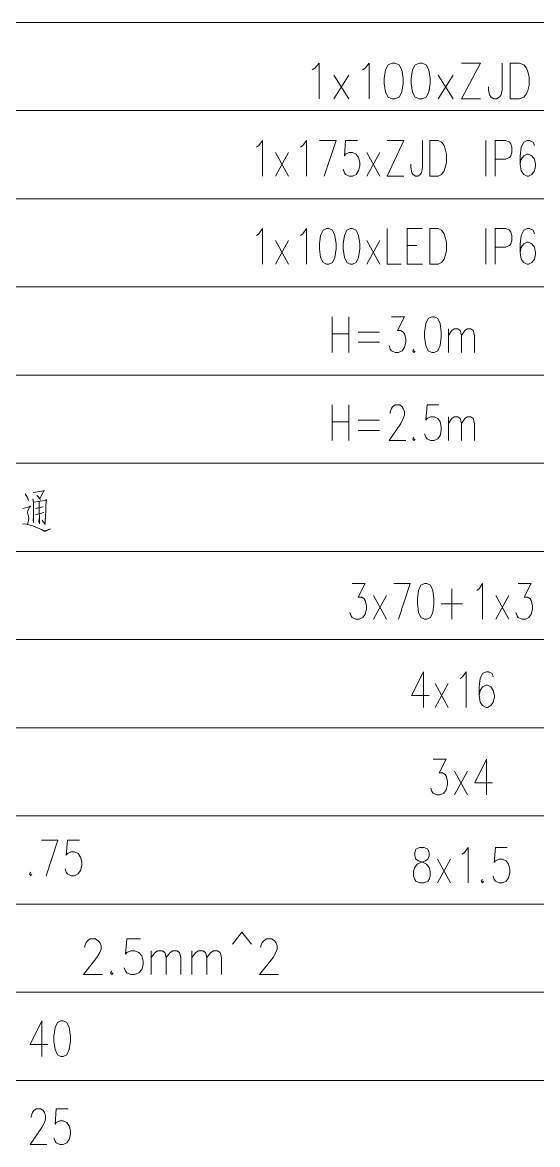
# Model space of a CAD drawing. Header units: millimetres. Extents: x 0 to 586, y 0 to 414.
# Drawn here: x 434.8 to 480.9, y 205.8 to 306.2 of the extents above; entities that cross this region are included whole.
import ezdxf

# ---------------------------------------------------------------- set-up
doc = ezdxf.new("R2010")
doc.units = ezdxf.units.MM

msp = doc.modelspace()

# ---------------------------------------------------------------- linework, layer by layer
at = {"color": 0, "lineweight": 0}
for points in [[(373.080139, 306.225222), (532.599194, 306.225222)], [(460.770111, 301.970722), (461.01, 302.122417), (461.376889, 302.5775), (461.376889, 299.391917)], [(465.257444, 301.970722), (465.500861, 302.122417), (465.864222, 302.5775), (465.864222, 299.391917)], [(474.115694, 302.5775), (475.816083, 302.5775), (474.115694, 299.391917), (475.816083, 299.391917)], [(477.756361, 302.5775), (477.756361, 300.150389), (477.636417, 299.695306), (477.512944, 299.543611), (477.273056, 299.391917), (477.029639, 299.391917), (476.786222, 299.543611), (476.666278, 299.695306), (476.542806, 300.150389), (476.542806, 300.453778)], [(462.710389, 299.391917), (464.043889, 301.515639)], [(464.043889, 299.391917), (462.710389, 301.515639)], [(472.051944, 299.391917), (473.388972, 301.515639)], [(473.388972, 299.391917), (472.051944, 301.515639)], [(373.080139, 298.337111), (532.599194, 298.337111)], [(373.080139, 298.337111), (532.599194, 298.337111)], [(455.788889, 295.056278), (456.000556, 295.207972), (456.318056, 295.663056), (456.318056, 292.481)], [(459.715306, 295.056278), (459.926972, 295.207972), (460.248, 295.663056), (460.248, 292.481)], [(461.415694, 295.663056), (462.900889, 295.663056), (461.839028, 292.481)], [(464.812944, 295.663056), (463.751083, 295.663056), (463.64525, 294.301333), (463.751083, 294.4495), (464.068583, 294.601194), (464.386083, 294.601194), (464.707111, 294.4495), (464.918778, 294.149639), (465.024611, 293.694556), (465.024611, 293.391167), (464.918778, 292.936083), (464.707111, 292.632694), (464.386083, 292.481), (464.068583, 292.481), (463.751083, 292.632694), (463.64525, 292.784389), (463.539417, 293.087778)], [(467.465833, 295.663056), (468.954556, 295.663056), (467.465833, 292.481), (468.954556, 292.481)], [(470.651417, 295.663056), (470.651417, 293.239472), (470.545583, 292.784389), (470.43975, 292.632694), (470.228083, 292.481), (470.016417, 292.481), (469.801222, 292.632694), (469.695389, 292.784389), (469.589556, 293.239472), (469.589556, 293.542861)], [(476.302917, 292.481), (476.302917, 295.663056)], [(477.149583, 292.481), (477.149583, 295.663056), (478.105611, 295.663056), (478.423111, 295.511361), (478.532472, 295.359667), (478.638306, 295.056278), (478.638306, 294.601194), (478.532472, 294.301333), (478.423111, 294.149639), (478.105611, 293.997944), (477.149583, 293.997944)], [(480.652667, 295.207972), (480.546833, 295.511361), (480.229333, 295.663056), (480.017667, 295.663056), (479.700167, 295.511361), (479.484972, 295.056278), (479.379139, 294.301333), (479.379139, 293.542861), (479.484972, 292.936083), (479.700167, 292.632694), (480.017667, 292.481), (480.1235, 292.481), (480.441, 292.632694), (480.652667, 292.936083), (480.762028, 293.391167), (480.762028, 293.542861), (480.652667, 293.997944), (480.441, 294.301333), (480.1235, 294.4495), (480.017667, 294.4495), (479.700167, 294.301333), (479.484972, 293.997944), (479.379139, 293.542861)], [(457.48575, 292.481), (458.653444, 294.601194)], [(458.653444, 292.481), (457.48575, 294.601194)], [(465.663139, 292.481), (466.830833, 294.601194)], [(466.830833, 292.481), (465.663139, 294.601194)], [(373.080139, 290.449), (532.599194, 290.449)], [(373.080139, 290.449), (532.599194, 290.449)], [(455.788889, 287.171694), (456.000556, 287.323389), (456.318056, 287.778472), (456.318056, 284.592889)], [(459.715306, 287.171694), (459.926972, 287.323389), (460.248, 287.778472), (460.248, 284.592889)], [(467.465833, 287.778472), (467.465833, 284.592889), (468.739361, 284.592889)], [(469.272056, 284.592889), (469.272056, 287.778472), (470.651417, 287.778472)], [(476.302917, 284.592889), (476.302917, 287.778472)], [(477.149583, 284.592889), (477.149583, 287.778472), (478.105611, 287.778472), (478.423111, 287.626778), (478.532472, 287.475083), (478.638306, 287.171694), (478.638306, 286.716611), (478.532472, 286.413222), (478.423111, 286.261528), (478.105611, 286.109833), (477.149583, 286.109833)], [(480.652667, 287.323389), (480.546833, 287.626778), (480.229333, 287.778472), (480.017667, 287.778472), (479.700167, 287.626778), (479.484972, 287.171694), (479.379139, 286.413222), (479.379139, 285.65475), (479.484972, 285.047972), (479.700167, 284.744583), (480.017667, 284.592889), (480.1235, 284.592889), (480.441, 284.744583), (480.652667, 285.047972), (480.762028, 285.503056), (480.762028, 285.65475), (480.652667, 286.109833), (480.441, 286.413222), (480.1235, 286.564917), (480.017667, 286.564917), (479.700167, 286.413222), (479.484972, 286.109833), (479.379139, 285.65475)], [(457.48575, 284.592889), (458.653444, 286.716611)], [(458.653444, 284.592889), (457.48575, 286.716611)], [(465.663139, 284.592889), (466.830833, 286.716611)], [(466.830833, 284.592889), (465.663139, 286.716611)], [(469.272056, 286.261528), (470.12225, 286.261528)], [(469.272056, 284.592889), (470.651417, 284.592889)], [(373.080139, 282.564417), (532.599194, 282.564417)], [(373.080139, 282.564417), (532.599194, 282.564417)], [(462.551639, 276.704778), (462.551639, 279.890361)], [(464.036833, 279.890361), (464.036833, 276.704778)], [(467.857417, 279.890361), (469.025111, 279.890361), (468.390111, 278.676806), (468.707611, 278.676806), (468.919278, 278.525111), (469.025111, 278.373417), (469.134472, 277.918333), (469.134472, 277.614944), (469.025111, 277.159861), (468.813444, 276.856472), (468.495944, 276.704778), (468.178444, 276.704778), (467.857417, 276.856472), (467.751583, 277.008167), (467.64575, 277.311556)], [(462.551639, 278.373417), (464.036833, 278.373417)], [(464.887028, 278.525111), (466.795556, 278.525111)], [(472.955056, 276.704778), (472.955056, 278.8285)], [(472.955056, 278.221722), (473.272556, 278.676806), (473.48775, 278.8285), (473.80525, 278.8285), (474.016917, 278.676806), (474.12275, 278.221722), (474.12275, 276.704778)], [(474.12275, 278.221722), (474.44025, 278.676806), (474.655444, 278.8285), (474.972944, 278.8285), (475.184611, 278.676806), (475.290444, 278.221722), (475.290444, 276.704778)], [(464.887028, 277.614944), (466.795556, 277.614944)], [(469.875306, 277.008167), (469.769472, 276.856472), (469.875306, 276.704778), (469.981139, 276.856472)], [(373.080139, 274.676306), (532.599194, 274.676306)], [(462.551639, 268.816667), (462.551639, 272.00225)], [(464.036833, 272.00225), (464.036833, 268.816667)], [(467.751583, 271.243778), (467.751583, 271.395472), (467.857417, 271.698861), (467.96325, 271.850556), (468.178444, 272.00225), (468.601778, 272.00225), (468.813444, 271.850556), (468.919278, 271.698861), (469.025111, 271.395472), (469.025111, 271.092083), (468.919278, 270.788694), (468.707611, 270.333611), (467.64575, 268.816667), (469.134472, 268.816667)], [(472.104861, 272.00225), (471.043, 272.00225), (470.937167, 270.637), (471.043, 270.788694), (471.364028, 270.940389), (471.681528, 270.940389), (471.999028, 270.788694), (472.210694, 270.485306), (472.316528, 270.030222), (472.316528, 269.726833), (472.210694, 269.27175), (471.999028, 268.968361), (471.681528, 268.816667), (471.364028, 268.816667), (471.043, 268.968361), (470.937167, 269.120056), (470.831333, 269.423444)], [(462.551639, 270.485306), (464.036833, 270.485306)], [(464.887028, 270.637), (466.795556, 270.637)], [(472.955056, 268.816667), (472.955056, 270.940389)], [(472.955056, 270.333611), (473.272556, 270.788694), (473.48775, 270.940389), (473.80525, 270.940389), (474.016917, 270.788694), (474.12275, 270.333611), (474.12275, 268.816667)], [(474.12275, 270.333611), (474.44025, 270.788694), (474.655444, 270.940389), (474.972944, 270.940389), (475.184611, 270.788694), (475.290444, 270.333611), (475.290444, 268.816667)], [(464.887028, 269.726833), (466.795556, 269.726833)], [(469.875306, 269.120056), (469.769472, 268.968361), (469.875306, 268.816667), (469.981139, 268.968361)], [(373.080139, 266.788194), (532.599194, 266.788194)], [(435.063194, 264.047111), (435.303083, 263.673167), (435.366583, 263.454444)], [(435.782861, 264.170583), (436.781222, 264.325806), (436.760056, 264.385778), (436.368472, 263.641417), (436.107417, 263.891889), (436.389639, 263.609667), (436.431972, 263.486194)], [(435.758167, 263.609667), (435.825194, 263.271), (435.825194, 261.870472), (435.825194, 261.468306), (435.782861, 261.687028), (435.825194, 261.997472)], [(435.825194, 263.299222), (436.216778, 263.362722), (436.608361, 263.426222), (436.97525, 263.454444), (436.932917, 263.581444), (436.91175, 262.618361), (436.890583, 262.025694), (436.869417, 261.531806), (436.844722, 261.313083), (436.587194, 261.687028)], [(436.326139, 263.330972), (436.326139, 262.554861), (436.347306, 261.8105), (436.347306, 261.77875), (436.347306, 261.376583), (436.301444, 261.591778), (436.347306, 261.965722)], [(434.848, 262.741833), (435.542972, 262.928806), (435.475944, 262.988778), (435.412444, 262.805333), (435.303083, 262.523111), (435.281917, 262.399639), (435.303083, 262.244417), (435.366583, 262.057444), (435.391278, 261.84225), (435.32425, 261.531806), (435.281917, 261.344833)], [(435.998056, 262.741833), (436.693028, 262.897056)], [(435.998056, 262.184444), (436.738889, 262.367889)], [(434.823306, 261.344833), (434.999694, 261.376583), (435.193722, 261.344833), (435.475944, 261.249583), (435.758167, 261.189611), (436.170917, 261.002639), (436.541333, 260.847417), (436.823556, 260.692194), (437.3245, 260.910917), (436.823556, 260.755694), (436.587194, 260.815667)], [(373.080139, 258.900083), (532.599194, 258.900083)], [(464.34375, 256.021417), (465.511444, 256.021417), (464.872917, 254.807861), (465.193944, 254.807861), (465.405611, 254.656167), (465.511444, 254.504472), (465.617278, 254.049389), (465.617278, 253.746), (465.511444, 253.290917), (465.299778, 252.987528), (464.97875, 252.835833), (464.66125, 252.835833), (464.34375, 252.987528), (464.237917, 253.139222), (464.132083, 253.442611)], [(468.0585, 256.021417), (469.547222, 256.021417), (468.485361, 252.835833)], [(475.491528, 255.414639), (475.703194, 255.566333), (476.020694, 256.021417), (476.020694, 252.835833)], [(479.206278, 256.021417), (480.373972, 256.021417), (479.738972, 254.807861), (480.056472, 254.807861), (480.268139, 254.656167), (480.373972, 254.504472), (480.483333, 254.049389), (480.483333, 253.746), (480.373972, 253.290917), (480.162306, 252.987528), (479.844806, 252.835833), (479.527306, 252.835833), (479.206278, 252.987528), (479.100444, 253.139222), (478.994611, 253.442611)], [(473.261972, 255.566333), (473.261972, 252.835833)], [(466.255806, 252.835833), (467.4235, 254.959556)], [(467.4235, 252.835833), (466.255806, 254.959556)], [(472.305944, 254.201083), (474.218, 254.201083)], [(477.191917, 252.835833), (478.359611, 254.959556)], [(478.359611, 252.835833), (477.191917, 254.959556)], [(373.080139, 251.011972), (532.599194, 251.011972)], [(470.714917, 248.136833), (469.653056, 246.013111), (471.244083, 246.013111)], [(470.714917, 248.136833), (470.714917, 244.95125)], [(474.006333, 247.530056), (474.218, 247.68175), (474.5355, 248.136833), (474.5355, 244.95125)], [(476.976722, 247.68175), (476.870889, 247.985139), (476.553389, 248.136833), (476.341722, 248.136833), (476.020694, 247.985139), (475.809028, 247.530056), (475.703194, 246.771583), (475.703194, 246.013111), (475.809028, 245.406333), (476.020694, 245.102944), (476.341722, 244.95125), (476.447556, 244.95125), (476.765056, 245.102944), (476.976722, 245.406333), (477.082556, 245.861417), (477.082556, 246.013111), (476.976722, 246.468194), (476.765056, 246.771583), (476.447556, 246.923278), (476.341722, 246.923278), (476.020694, 246.771583), (475.809028, 246.468194), (475.703194, 246.013111)], [(471.776778, 244.95125), (472.944472, 247.074972)], [(472.944472, 244.95125), (471.776778, 247.074972)], [(373.080139, 243.127389), (532.599194, 243.127389)], [(471.593333, 240.312222), (472.761028, 240.312222), (472.126028, 239.098667), (472.443528, 239.098667), (472.655194, 238.946972), (472.761028, 238.795278), (472.870389, 238.340194), (472.870389, 238.036806), (472.761028, 237.581722), (472.549361, 237.278333), (472.231861, 237.126639), (471.914361, 237.126639), (471.593333, 237.278333), (471.4875, 237.430028), (471.381667, 237.733417)], [(476.373472, 240.312222), (475.311611, 238.1885), (476.902639, 238.1885)], [(476.373472, 240.312222), (476.373472, 237.126639)], [(473.505389, 237.126639), (474.673083, 239.250361)], [(474.673083, 237.126639), (473.505389, 239.250361)], [(373.080139, 235.239278), (532.599194, 235.239278)], [(436.520167, 233.07675), (438.005361, 233.07675), (436.9435, 229.891167)], [(439.917417, 233.07675), (438.855556, 233.07675), (438.749722, 231.7115), (438.855556, 231.863194), (439.173056, 232.014889), (439.494083, 232.014889), (439.811583, 231.863194), (440.02325, 231.559806), (440.129083, 231.104722), (440.129083, 230.801333), (440.02325, 230.34625), (439.811583, 230.042861), (439.494083, 229.891167), (439.173056, 229.891167), (438.855556, 230.042861), (438.749722, 230.194556), (438.643889, 230.497944)], [(474.196833, 231.817333), (474.4085, 231.969028), (474.726, 232.424111), (474.726, 229.242056)], [(478.229083, 232.424111), (477.17075, 232.424111), (477.061389, 231.062389), (477.17075, 231.210556), (477.48825, 231.36225), (477.80575, 231.36225), (478.12325, 231.210556), (478.338444, 230.910694), (478.444278, 230.455611), (478.444278, 230.152222), (478.338444, 229.697139), (478.12325, 229.39375), (477.80575, 229.242056), (477.48825, 229.242056), (477.17075, 229.39375), (477.061389, 229.545444), (476.955556, 229.848833)], [(471.967278, 229.242056), (473.134972, 231.36225)], [(473.134972, 229.242056), (471.967278, 231.36225)], [(435.564139, 230.194556), (435.458306, 230.042861), (435.564139, 229.891167), (435.669972, 230.042861)], [(475.999528, 229.545444), (475.893694, 229.39375), (475.999528, 229.242056), (476.108889, 229.39375)], [(373.080139, 227.351167), (532.599194, 227.351167)], [(440.400722, 223.467083), (440.400722, 223.618778), (440.524194, 223.922167), (440.644139, 224.073861), (440.887556, 224.225556), (441.370861, 224.225556), (441.614278, 224.073861), (441.73775, 223.922167), (441.857694, 223.618778), (441.857694, 223.315389), (441.73775, 223.012), (441.494333, 222.556917), (440.280778, 221.039972), (441.977639, 221.039972)], [(445.378417, 224.225556), (444.164861, 224.225556), (444.041389, 222.860306), (444.164861, 223.012), (444.528222, 223.163694), (444.891583, 223.163694), (445.254944, 223.012), (445.498361, 222.708611), (445.618306, 222.253528), (445.618306, 221.950139), (445.498361, 221.495056), (445.254944, 221.191667), (444.891583, 221.039972), (444.528222, 221.039972), (444.164861, 221.191667), (444.041389, 221.343361), (443.921444, 221.64675)], [(453.629889, 223.770472), (454.476556, 224.832333), (455.32675, 223.770472)], [(456.176944, 223.467083), (456.176944, 223.618778), (456.296889, 223.922167), (456.420361, 224.073861), (456.66025, 224.225556), (457.147083, 224.225556), (457.3905, 224.073861), (457.510444, 223.922167), (457.633917, 223.618778), (457.633917, 223.315389), (457.510444, 223.012), (457.267028, 222.556917), (456.053472, 221.039972), (457.753861, 221.039972)], [(446.348556, 221.039972), (446.348556, 223.163694)], [(446.348556, 222.556917), (446.711917, 223.012), (446.955333, 223.163694), (447.318694, 223.163694), (447.562111, 223.012), (447.682056, 222.556917), (447.682056, 221.039972)], [(447.682056, 222.556917), (448.045417, 223.012), (448.288833, 223.163694), (448.652194, 223.163694), (448.895611, 223.012), (449.015556, 222.556917), (449.015556, 221.039972)], [(449.989222, 221.039972), (449.989222, 223.163694)], [(449.989222, 222.556917), (450.352583, 223.012), (450.596, 223.163694), (450.959361, 223.163694), (451.202778, 223.012), (451.322722, 222.556917), (451.322722, 221.039972)], [(451.322722, 222.556917), (451.686083, 223.012), (451.9295, 223.163694), (452.292861, 223.163694), (452.536278, 223.012), (452.656222, 222.556917), (452.656222, 221.039972)], [(442.827833, 221.343361), (442.707889, 221.191667), (442.827833, 221.039972), (442.951306, 221.191667)], [(373.080139, 219.463056), (532.599194, 219.463056)], [(436.573083, 216.908944), (435.511222, 214.785222), (437.10225, 214.785222)], [(436.573083, 216.908944), (436.573083, 213.723361)], [(373.080139, 211.578472), (532.599194, 211.578472)], [(435.617056, 208.262361), (435.617056, 208.414056), (435.722889, 208.717444), (435.828722, 208.869139), (436.040389, 209.020833), (436.46725, 209.020833), (436.678917, 208.869139), (436.78475, 208.717444), (436.890583, 208.414056), (436.890583, 208.110667), (436.78475, 207.807278), (436.573083, 207.352194), (435.511222, 205.83525), (436.996417, 205.83525)], [(438.908472, 209.020833), (437.846611, 209.020833), (437.740778, 207.655583), (437.846611, 207.807278), (438.164111, 207.958972), (438.481611, 207.958972), (438.802639, 207.807278), (439.014306, 207.503889), (439.120139, 207.048806), (439.120139, 206.745417), (439.014306, 206.290333), (438.802639, 205.986944), (438.481611, 205.83525), (438.164111, 205.83525), (437.846611, 205.986944), (437.740778, 206.138639), (437.634944, 206.442028)]]:
    msp.add_lwpolyline(points, dxfattribs=at)
for points in [[(467.927972, 302.5775), (467.564611, 302.425806), (467.321194, 301.970722), (467.20125, 301.21225), (467.20125, 300.757167), (467.321194, 299.998694), (467.564611, 299.543611), (467.927972, 299.391917), (468.171389, 299.391917), (468.53475, 299.543611), (468.778167, 299.998694), (468.898111, 300.757167), (468.898111, 301.21225), (468.778167, 301.970722), (468.53475, 302.425806), (468.171389, 302.5775)], [(470.355083, 302.5775), (469.991722, 302.425806), (469.748306, 301.970722), (469.628361, 301.21225), (469.628361, 300.757167), (469.748306, 299.998694), (469.991722, 299.543611), (470.355083, 299.391917), (470.5985, 299.391917), (470.961861, 299.543611), (471.205278, 299.998694), (471.325222, 300.757167), (471.325222, 301.21225), (471.205278, 301.970722), (470.961861, 302.425806), (470.5985, 302.5775)], [(478.486611, 299.391917), (478.486611, 302.5775), (479.333278, 302.5775), (479.696639, 302.425806), (479.940056, 302.122417), (480.063528, 301.819028), (480.183472, 301.363944), (480.183472, 300.605472), (480.063528, 300.150389), (479.940056, 299.847), (479.696639, 299.543611), (479.333278, 299.391917)], [(471.289944, 292.481), (471.289944, 295.663056), (472.030778, 295.663056), (472.351806, 295.511361), (472.563472, 295.207972), (472.669306, 294.904583), (472.775139, 294.4495), (472.775139, 293.694556), (472.669306, 293.239472), (472.563472, 292.936083), (472.351806, 292.632694), (472.030778, 292.481)], [(462.050694, 287.778472), (461.733194, 287.626778), (461.521528, 287.171694), (461.415694, 286.413222), (461.415694, 285.958139), (461.521528, 285.199667), (461.733194, 284.744583), (462.050694, 284.592889), (462.265889, 284.592889), (462.583389, 284.744583), (462.795056, 285.199667), (462.900889, 285.958139), (462.900889, 286.413222), (462.795056, 287.171694), (462.583389, 287.626778), (462.265889, 287.778472)], [(464.174417, 287.778472), (463.856917, 287.626778), (463.64525, 287.171694), (463.539417, 286.413222), (463.539417, 285.958139), (463.64525, 285.199667), (463.856917, 284.744583), (464.174417, 284.592889), (464.386083, 284.592889), (464.707111, 284.744583), (464.918778, 285.199667), (465.024611, 285.958139), (465.024611, 286.413222), (464.918778, 287.171694), (464.707111, 287.626778), (464.386083, 287.778472)], [(471.289944, 284.592889), (471.289944, 287.778472), (472.030778, 287.778472), (472.351806, 287.626778), (472.563472, 287.323389), (472.669306, 287.02), (472.775139, 286.564917), (472.775139, 285.806444), (472.669306, 285.351361), (472.563472, 285.047972), (472.351806, 284.744583), (472.030778, 284.592889)], [(471.469861, 279.890361), (471.148833, 279.738667), (470.937167, 279.283583), (470.831333, 278.525111), (470.831333, 278.070028), (470.937167, 277.311556), (471.148833, 276.856472), (471.469861, 276.704778), (471.681528, 276.704778), (471.999028, 276.856472), (472.210694, 277.311556), (472.316528, 278.070028), (472.316528, 278.525111), (472.210694, 279.283583), (471.999028, 279.738667), (471.681528, 279.890361)], [(470.82075, 256.021417), (470.499722, 255.869722), (470.288056, 255.414639), (470.182222, 254.656167), (470.182222, 254.201083), (470.288056, 253.442611), (470.499722, 252.987528), (470.82075, 252.835833), (471.032417, 252.835833), (471.349917, 252.987528), (471.561583, 253.442611), (471.667417, 254.201083), (471.667417, 254.656167), (471.561583, 255.414639), (471.349917, 255.869722), (471.032417, 256.021417)], [(470.372722, 232.424111), (470.055222, 232.272417), (469.949389, 231.969028), (469.949389, 231.665639), (470.055222, 231.36225), (470.266889, 231.210556), (470.69375, 231.062389), (471.01125, 230.910694), (471.222917, 230.607306), (471.32875, 230.303917), (471.32875, 229.848833), (471.222917, 229.545444), (471.117083, 229.39375), (470.799583, 229.242056), (470.372722, 229.242056), (470.055222, 229.39375), (469.949389, 229.545444), (469.843556, 229.848833), (469.843556, 230.303917), (469.949389, 230.607306), (470.161056, 230.910694), (470.478556, 231.062389), (470.905417, 231.210556), (471.117083, 231.36225), (471.222917, 231.665639), (471.222917, 231.969028), (471.117083, 232.272417), (470.799583, 232.424111)], [(438.269944, 216.908944), (437.952444, 216.75725), (437.740778, 216.302167), (437.634944, 215.543694), (437.634944, 215.088611), (437.740778, 214.330139), (437.952444, 213.875056), (438.269944, 213.723361), (438.481611, 213.723361), (438.802639, 213.875056), (439.014306, 214.330139), (439.120139, 215.088611), (439.120139, 215.543694), (439.014306, 216.302167), (438.802639, 216.75725), (438.481611, 216.908944)]]:
    msp.add_lwpolyline(points, close=True, dxfattribs=at)

doc.saveas('drawing.dxf')
